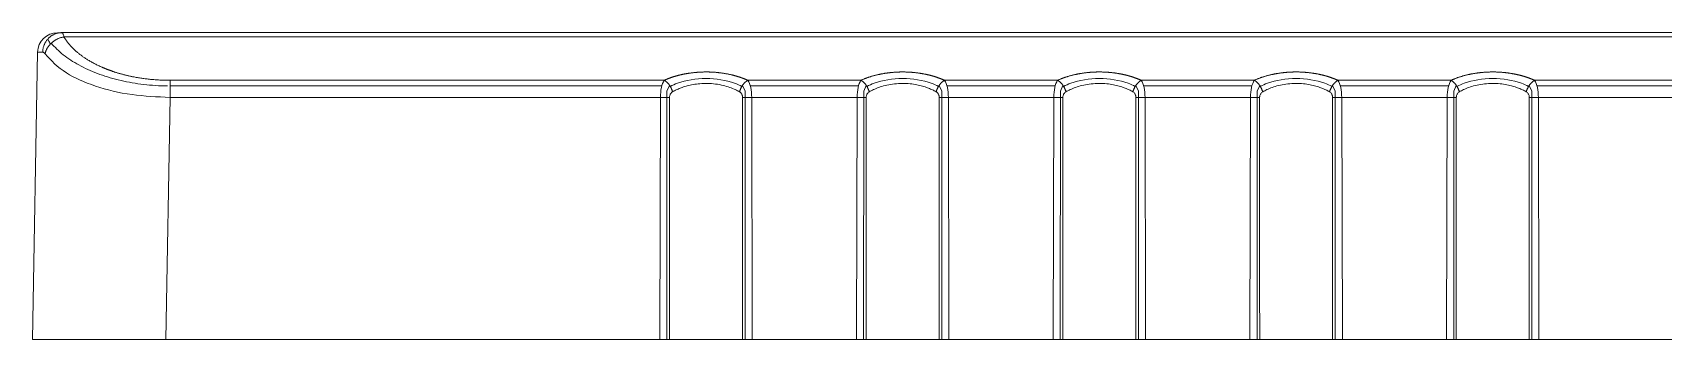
# Model space of a CAD drawing. Extents: x -778 to -614, y -2061 to -1833.
# Drawn here: x -700.36 to -675.78, y -1920.64 to -1916.02 of the extents above; entities that cross this region are included whole.
import ezdxf

# ---------------------------------------------------------------- set-up
doc = ezdxf.new("R2010")
doc.units = 0
doc.header["$MEASUREMENT"] = 0
doc.layers.add('3', color=7, linetype='Continuous')

msp = doc.modelspace()

# ---------------------------------------------------------------- linework, layer by layer
at = {"layer": '3', "color": 213, "linetype": 'Continuous', "lineweight": 0}
for p, q in [((-699.917, -1916.021), (-699.91, -1916.026)), ((-666.442, -1916.021), (-699.917, -1916.021)), ((-700.283, -1916.317), (-700.359, -1920.644)), ((-698.349, -1920.644), (-700.359, -1920.644)), ((-698.349, -1920.644), (-700.359, -1920.644)), ((-698.349, -1920.644), (-690.904, -1920.644)), ((-698.349, -1920.644), (-690.904, -1920.644)), ((-690.758, -1920.644), (-690.904, -1920.644)), ((-690.758, -1920.644), (-690.904, -1920.644)), ((-689.512, -1920.644), (-689.658, -1920.644)), ((-689.512, -1920.644), (-689.658, -1920.644)), ((-689.512, -1920.644), (-687.94, -1920.644)), ((-689.512, -1920.644), (-687.94, -1920.644)), ((-687.793, -1920.644), (-687.94, -1920.644)), ((-687.793, -1920.644), (-687.94, -1920.644)), ((-686.547, -1920.644), (-686.694, -1920.644)), ((-686.547, -1920.644), (-686.694, -1920.644)), ((-686.547, -1920.644), (-684.975, -1920.644)), ((-686.547, -1920.644), (-684.975, -1920.644)), ((-684.828, -1920.644), (-684.975, -1920.644)), ((-684.828, -1920.644), (-684.975, -1920.644)), ((-683.873, -1920.644), (-683.729, -1920.644)), ((-683.582, -1920.644), (-683.729, -1920.644)), ((-683.582, -1920.644), (-683.729, -1920.644)), ((-683.582, -1920.644), (-682.01, -1920.644)), ((-683.582, -1920.644), (-682.01, -1920.644)), ((-681.863, -1920.644), (-682.01, -1920.644)), ((-681.863, -1920.644), (-682.01, -1920.644)), ((-680.617, -1920.644), (-680.764, -1920.644)), ((-680.617, -1920.644), (-680.764, -1920.644)), ((-680.617, -1920.644), (-679.045, -1920.644)), ((-680.617, -1920.644), (-679.045, -1920.644)), ((-678.899, -1920.644), (-679.045, -1920.644)), ((-678.899, -1920.644), (-679.045, -1920.644)), ((-677.653, -1920.644), (-677.799, -1920.644)), ((-677.653, -1920.644), (-677.799, -1920.644)), ((-677.653, -1920.644), (-666.081, -1920.644)), ((-677.653, -1920.644), (-666.081, -1920.644))]:
    msp.add_line(p, q, dxfattribs=at)
at = {"layer": '3', "color": 18, "linetype": 'Continuous', "lineweight": 0}
for p, q in [((-666.442, -1916.086), (-699.886, -1916.086)), ((-698.285, -1916.74), (-690.838, -1916.74)), ((-689.578, -1916.74), (-687.874, -1916.74)), ((-686.613, -1916.74), (-684.909, -1916.74)), ((-683.648, -1916.74), (-681.944, -1916.74)), ((-680.683, -1916.74), (-678.979, -1916.74)), ((-677.719, -1916.74), (-666.215, -1916.74)), ((-698.285, -1916.997), (-698.349, -1920.644)), ((-698.285, -1916.997), (-690.896, -1916.997)), ((-698.282, -1916.825), (-690.875, -1916.825)), ((-690.904, -1920.644), (-690.896, -1916.997)), ((-690.798, -1920.644), (-690.797, -1916.902)), ((-690.797, -1916.902), (-690.758, -1916.817)), ((-689.659, -1916.817), (-689.619, -1916.902)), ((-689.619, -1916.902), (-689.618, -1920.644)), ((-689.541, -1916.825), (-687.911, -1916.825)), ((-689.52, -1916.997), (-687.931, -1916.997)), ((-689.52, -1916.997), (-689.512, -1920.644)), ((-687.94, -1920.644), (-687.931, -1916.997)), ((-687.832, -1916.902), (-687.833, -1920.644)), ((-687.793, -1916.817), (-687.832, -1916.902)), ((-686.655, -1916.902), (-686.694, -1916.817)), ((-686.654, -1920.644), (-686.655, -1916.902)), ((-686.576, -1916.825), (-684.946, -1916.825)), ((-686.556, -1916.997), (-684.966, -1916.997)), ((-686.556, -1916.997), (-686.547, -1920.644)), ((-684.975, -1920.644), (-684.966, -1916.997)), ((-684.867, -1916.902), (-684.868, -1920.644)), ((-684.828, -1916.817), (-684.867, -1916.902)), ((-683.69, -1916.902), (-683.729, -1916.817)), ((-683.689, -1920.644), (-683.69, -1916.902)), ((-683.611, -1916.825), (-681.981, -1916.825)), ((-683.591, -1916.997), (-682.001, -1916.997)), ((-683.591, -1916.997), (-683.582, -1920.644)), ((-682.01, -1920.644), (-682.001, -1916.997)), ((-681.863, -1916.817), (-681.903, -1916.902)), ((-681.903, -1916.902), (-681.903, -1920.644)), ((-680.725, -1916.902), (-680.764, -1916.817)), ((-680.724, -1920.644), (-680.725, -1916.902)), ((-680.646, -1916.825), (-679.016, -1916.825)), ((-680.626, -1916.997), (-679.037, -1916.997)), ((-680.626, -1916.997), (-680.617, -1920.644)), ((-679.045, -1920.644), (-679.037, -1916.997)), ((-678.938, -1916.902), (-678.939, -1920.644)), ((-678.899, -1916.817), (-678.938, -1916.902)), ((-677.76, -1916.902), (-677.8, -1916.817)), ((-677.759, -1920.644), (-677.76, -1916.902)), ((-666.215, -1916.825), (-677.682, -1916.825)), ((-677.661, -1916.997), (-666.215, -1916.997)), ((-677.661, -1916.997), (-677.653, -1920.644))]:
    msp.add_line(p, q, dxfattribs=at)
at = {"layer": '3', "color": 213, "linetype": 'Continuous', "lineweight": 0}
for points in [[(-699.917, -1916.021, 0), (-699.926, -1916.021, 0), (-699.935, -1916.022, 0), (-699.944, -1916.023, 0), (-699.953, -1916.024, 0), (-699.962, -1916.025, 0), (-699.971, -1916.026, 0), (-699.979, -1916.028, 0), (-699.988, -1916.03, 0), (-699.997, -1916.033, 0), (-700.005, -1916.036, 0), (-700.014, -1916.039, 0), (-700.022, -1916.042, 0), (-700.031, -1916.045, 0), (-700.039, -1916.049, 0), (-700.047, -1916.053, 0), (-700.055, -1916.058, 0), (-700.063, -1916.062, 0), (-700.071, -1916.067, 0), (-700.078, -1916.072, 0), (-700.085, -1916.077, 0), (-700.093, -1916.083, 0), (-700.1, -1916.089, 0), (-700.107, -1916.095, 0), (-700.113, -1916.101, 0), (-700.12, -1916.107, 0), (-700.126, -1916.114, 0), (-700.132, -1916.121, 0), (-700.138, -1916.128, 0), (-700.144, -1916.135, 0), (-700.149, -1916.142, 0), (-700.155, -1916.15, 0), (-700.16, -1916.158, 0), (-700.165, -1916.166, 0), (-700.169, -1916.174, 0), (-700.173, -1916.182, 0), (-700.178, -1916.19, 0), (-700.181, -1916.199, 0), (-700.185, -1916.207, 0), (-700.188, -1916.216, 0), (-700.191, -1916.225, 0), (-700.194, -1916.234, 0), (-700.197, -1916.243, 0), (-700.199, -1916.252, 0), (-700.201, -1916.261, 0), (-700.203, -1916.27, 0), (-700.204, -1916.279, 0), (-700.205, -1916.288, 0), (-700.206, -1916.298, 0), (-700.207, -1916.307, 0)], [(-699.886, -1916.086, 0), (-699.894, -1916.088, 0), (-699.902, -1916.089, 0), (-699.91, -1916.091, 0), (-699.918, -1916.093, 0), (-699.926, -1916.095, 0), (-699.934, -1916.097, 0), (-699.942, -1916.099, 0), (-699.95, -1916.102, 0), (-699.958, -1916.105, 0), (-699.966, -1916.108, 0), (-699.973, -1916.111, 0), (-699.981, -1916.114, 0), (-699.989, -1916.118, 0), (-699.996, -1916.122, 0), (-700.003, -1916.126, 0), (-700.011, -1916.13, 0), (-700.018, -1916.134, 0), (-700.025, -1916.138, 0), (-700.032, -1916.143, 0), (-700.039, -1916.148, 0), (-700.046, -1916.153, 0), (-700.052, -1916.158, 0), (-700.059, -1916.163, 0), (-700.065, -1916.168, 0), (-700.071, -1916.174, 0), (-700.078, -1916.179, 0), (-700.083, -1916.185, 0), (-700.089, -1916.191, 0), (-700.095, -1916.197, 0), (-700.1, -1916.203, 0), (-700.106, -1916.209, 0), (-700.111, -1916.216, 0), (-700.116, -1916.222, 0), (-700.121, -1916.229, 0), (-700.125, -1916.235, 0), (-700.13, -1916.242, 0), (-700.134, -1916.249, 0), (-700.138, -1916.256, 0), (-700.142, -1916.263, 0), (-700.146, -1916.27, 0), (-700.149, -1916.277, 0), (-700.152, -1916.284, 0), (-700.155, -1916.291, 0), (-700.158, -1916.298, 0), (-700.161, -1916.305, 0), (-700.163, -1916.313, 0), (-700.166, -1916.32, 0), (-700.168, -1916.327, 0), (-700.169, -1916.335, 0)], [(-690.713, -1916.913, 0), (-690.714, -1916.909, 0), (-690.715, -1916.904, 0), (-690.717, -1916.9, 0), (-690.718, -1916.895, 0), (-690.72, -1916.891, 0), (-690.721, -1916.887, 0), (-690.723, -1916.882, 0), (-690.725, -1916.878, 0), (-690.727, -1916.874, 0), (-690.728, -1916.869, 0), (-690.73, -1916.865, 0), (-690.732, -1916.861, 0), (-690.734, -1916.857, 0), (-690.736, -1916.852, 0), (-690.739, -1916.848, 0), (-690.741, -1916.844, 0), (-690.743, -1916.84, 0), (-690.745, -1916.836, 0), (-690.748, -1916.832, 0), (-690.75, -1916.828, 0), (-690.753, -1916.824, 0), (-690.755, -1916.82, 0), (-690.758, -1916.817, 0), (-690.76, -1916.813, 0), (-690.763, -1916.809, 0), (-690.766, -1916.805, 0), (-690.768, -1916.802, 0), (-690.771, -1916.798, 0), (-690.774, -1916.795, 0), (-690.777, -1916.792, 0), (-690.78, -1916.788, 0), (-690.783, -1916.785, 0), (-690.786, -1916.782, 0), (-690.788, -1916.779, 0), (-690.791, -1916.776, 0), (-690.794, -1916.773, 0), (-690.798, -1916.77, 0), (-690.801, -1916.767, 0), (-690.804, -1916.764, 0), (-690.807, -1916.762, 0), (-690.81, -1916.759, 0), (-690.813, -1916.757, 0), (-690.816, -1916.754, 0), (-690.819, -1916.752, 0), (-690.822, -1916.75, 0), (-690.826, -1916.748, 0), (-690.829, -1916.746, 0), (-690.832, -1916.744, 0), (-690.835, -1916.742, 0)], [(-689.578, -1916.74, 0), (-689.581, -1916.742, 0), (-689.584, -1916.744, 0), (-689.587, -1916.746, 0), (-689.59, -1916.748, 0), (-689.594, -1916.75, 0), (-689.597, -1916.752, 0), (-689.6, -1916.754, 0), (-689.603, -1916.757, 0), (-689.606, -1916.759, 0), (-689.609, -1916.762, 0), (-689.612, -1916.764, 0), (-689.615, -1916.767, 0), (-689.619, -1916.77, 0), (-689.622, -1916.773, 0), (-689.625, -1916.776, 0), (-689.628, -1916.779, 0), (-689.631, -1916.782, 0), (-689.633, -1916.785, 0), (-689.636, -1916.788, 0), (-689.639, -1916.792, 0), (-689.642, -1916.795, 0), (-689.645, -1916.798, 0), (-689.648, -1916.802, 0), (-689.65, -1916.805, 0), (-689.653, -1916.809, 0), (-689.656, -1916.813, 0), (-689.658, -1916.817, 0), (-689.661, -1916.82, 0), (-689.663, -1916.824, 0), (-689.666, -1916.828, 0), (-689.668, -1916.832, 0), (-689.671, -1916.836, 0), (-689.673, -1916.84, 0), (-689.675, -1916.844, 0), (-689.677, -1916.848, 0), (-689.68, -1916.852, 0), (-689.682, -1916.857, 0), (-689.684, -1916.861, 0), (-689.686, -1916.865, 0), (-689.688, -1916.869, 0), (-689.69, -1916.874, 0), (-689.691, -1916.878, 0), (-689.693, -1916.882, 0), (-689.695, -1916.887, 0), (-689.696, -1916.891, 0), (-689.698, -1916.895, 0), (-689.699, -1916.9, 0), (-689.701, -1916.904, 0), (-689.702, -1916.909, 0)], [(-687.748, -1916.913, 0), (-687.749, -1916.909, 0), (-687.75, -1916.904, 0), (-687.752, -1916.9, 0), (-687.753, -1916.895, 0), (-687.755, -1916.891, 0), (-687.757, -1916.887, 0), (-687.758, -1916.882, 0), (-687.76, -1916.878, 0), (-687.762, -1916.874, 0), (-687.764, -1916.869, 0), (-687.766, -1916.865, 0), (-687.768, -1916.861, 0), (-687.77, -1916.857, 0), (-687.772, -1916.852, 0), (-687.774, -1916.848, 0), (-687.776, -1916.844, 0), (-687.778, -1916.84, 0), (-687.781, -1916.836, 0), (-687.783, -1916.832, 0), (-687.785, -1916.828, 0), (-687.788, -1916.824, 0), (-687.79, -1916.82, 0), (-687.793, -1916.817, 0), (-687.796, -1916.813, 0), (-687.798, -1916.809, 0), (-687.801, -1916.805, 0), (-687.804, -1916.802, 0), (-687.806, -1916.798, 0), (-687.809, -1916.795, 0), (-687.812, -1916.792, 0), (-687.815, -1916.788, 0), (-687.818, -1916.785, 0), (-687.821, -1916.782, 0), (-687.824, -1916.779, 0), (-687.827, -1916.776, 0), (-687.83, -1916.773, 0), (-687.833, -1916.77, 0), (-687.836, -1916.767, 0), (-687.839, -1916.764, 0), (-687.842, -1916.762, 0), (-687.845, -1916.759, 0), (-687.848, -1916.757, 0), (-687.851, -1916.754, 0), (-687.855, -1916.752, 0), (-687.858, -1916.75, 0), (-687.861, -1916.748, 0), (-687.864, -1916.746, 0), (-687.867, -1916.744, 0), (-687.87, -1916.742, 0)], [(-686.613, -1916.74, 0), (-686.616, -1916.742, 0), (-686.619, -1916.744, 0), (-686.622, -1916.746, 0), (-686.626, -1916.748, 0), (-686.629, -1916.75, 0), (-686.632, -1916.752, 0), (-686.635, -1916.754, 0), (-686.638, -1916.757, 0), (-686.641, -1916.759, 0), (-686.645, -1916.762, 0), (-686.648, -1916.764, 0), (-686.651, -1916.767, 0), (-686.654, -1916.77, 0), (-686.657, -1916.773, 0), (-686.66, -1916.776, 0), (-686.663, -1916.779, 0), (-686.666, -1916.782, 0), (-686.669, -1916.785, 0), (-686.672, -1916.788, 0), (-686.674, -1916.792, 0), (-686.677, -1916.795, 0), (-686.68, -1916.798, 0), (-686.683, -1916.802, 0), (-686.686, -1916.805, 0), (-686.688, -1916.809, 0), (-686.691, -1916.813, 0), (-686.694, -1916.817, 0), (-686.696, -1916.82, 0), (-686.699, -1916.824, 0), (-686.701, -1916.828, 0), (-686.704, -1916.832, 0), (-686.706, -1916.836, 0), (-686.708, -1916.84, 0), (-686.71, -1916.844, 0), (-686.713, -1916.848, 0), (-686.715, -1916.852, 0), (-686.717, -1916.857, 0), (-686.719, -1916.861, 0), (-686.721, -1916.865, 0), (-686.723, -1916.869, 0), (-686.725, -1916.874, 0), (-686.727, -1916.878, 0), (-686.728, -1916.882, 0), (-686.73, -1916.887, 0), (-686.732, -1916.891, 0), (-686.733, -1916.895, 0), (-686.735, -1916.9, 0), (-686.736, -1916.904, 0), (-686.737, -1916.909, 0)], [(-684.783, -1916.913, 0), (-684.784, -1916.909, 0), (-684.786, -1916.904, 0), (-684.787, -1916.9, 0), (-684.789, -1916.895, 0), (-684.79, -1916.891, 0), (-684.792, -1916.887, 0), (-684.793, -1916.882, 0), (-684.795, -1916.878, 0), (-684.797, -1916.874, 0), (-684.799, -1916.869, 0), (-684.801, -1916.865, 0), (-684.803, -1916.861, 0), (-684.805, -1916.857, 0), (-684.807, -1916.852, 0), (-684.809, -1916.848, 0), (-684.811, -1916.844, 0), (-684.814, -1916.84, 0), (-684.816, -1916.836, 0), (-684.818, -1916.832, 0), (-684.821, -1916.828, 0), (-684.823, -1916.824, 0), (-684.826, -1916.82, 0), (-684.828, -1916.817, 0), (-684.831, -1916.813, 0), (-684.834, -1916.809, 0), (-684.836, -1916.805, 0), (-684.839, -1916.802, 0), (-684.842, -1916.798, 0), (-684.844, -1916.795, 0), (-684.847, -1916.792, 0), (-684.85, -1916.788, 0), (-684.853, -1916.785, 0), (-684.856, -1916.782, 0), (-684.859, -1916.779, 0), (-684.862, -1916.776, 0), (-684.865, -1916.773, 0), (-684.868, -1916.77, 0), (-684.871, -1916.767, 0), (-684.874, -1916.764, 0), (-684.877, -1916.762, 0), (-684.88, -1916.759, 0), (-684.884, -1916.757, 0), (-684.887, -1916.754, 0), (-684.89, -1916.752, 0), (-684.893, -1916.75, 0), (-684.896, -1916.748, 0), (-684.899, -1916.746, 0), (-684.903, -1916.744, 0), (-684.906, -1916.742, 0)], [(-683.648, -1916.74, 0), (-683.651, -1916.742, 0), (-683.655, -1916.744, 0), (-683.658, -1916.746, 0), (-683.661, -1916.748, 0), (-683.664, -1916.75, 0), (-683.667, -1916.752, 0), (-683.67, -1916.754, 0), (-683.674, -1916.757, 0), (-683.677, -1916.759, 0), (-683.68, -1916.762, 0), (-683.683, -1916.764, 0), (-683.686, -1916.767, 0), (-683.689, -1916.77, 0), (-683.692, -1916.773, 0), (-683.695, -1916.776, 0), (-683.698, -1916.779, 0), (-683.701, -1916.782, 0), (-683.704, -1916.785, 0), (-683.707, -1916.788, 0), (-683.71, -1916.792, 0), (-683.713, -1916.795, 0), (-683.715, -1916.798, 0), (-683.718, -1916.802, 0), (-683.721, -1916.805, 0), (-683.724, -1916.809, 0), (-683.726, -1916.813, 0), (-683.729, -1916.817, 0), (-683.731, -1916.82, 0), (-683.734, -1916.824, 0), (-683.736, -1916.828, 0), (-683.739, -1916.832, 0), (-683.741, -1916.836, 0), (-683.743, -1916.84, 0), (-683.746, -1916.844, 0), (-683.748, -1916.848, 0), (-683.75, -1916.852, 0), (-683.752, -1916.857, 0), (-683.754, -1916.861, 0), (-683.756, -1916.865, 0), (-683.758, -1916.869, 0), (-683.76, -1916.874, 0), (-683.762, -1916.878, 0), (-683.764, -1916.882, 0), (-683.765, -1916.887, 0), (-683.767, -1916.891, 0), (-683.768, -1916.895, 0), (-683.77, -1916.9, 0), (-683.771, -1916.904, 0), (-683.773, -1916.909, 0)], [(-681.818, -1916.913, 0), (-681.82, -1916.909, 0), (-681.821, -1916.904, 0), (-681.822, -1916.9, 0), (-681.824, -1916.895, 0), (-681.825, -1916.891, 0), (-681.827, -1916.887, 0), (-681.829, -1916.882, 0), (-681.83, -1916.878, 0), (-681.832, -1916.874, 0), (-681.834, -1916.869, 0), (-681.836, -1916.865, 0), (-681.838, -1916.861, 0), (-681.84, -1916.857, 0), (-681.842, -1916.852, 0), (-681.844, -1916.848, 0), (-681.847, -1916.844, 0), (-681.849, -1916.84, 0), (-681.851, -1916.836, 0), (-681.854, -1916.832, 0), (-681.856, -1916.828, 0), (-681.858, -1916.824, 0), (-681.861, -1916.82, 0), (-681.864, -1916.817, 0), (-681.866, -1916.813, 0), (-681.869, -1916.809, 0), (-681.871, -1916.805, 0), (-681.874, -1916.802, 0), (-681.877, -1916.798, 0), (-681.88, -1916.795, 0), (-681.883, -1916.792, 0), (-681.885, -1916.788, 0), (-681.888, -1916.785, 0), (-681.891, -1916.782, 0), (-681.894, -1916.779, 0), (-681.897, -1916.776, 0), (-681.9, -1916.773, 0), (-681.903, -1916.77, 0), (-681.906, -1916.767, 0), (-681.909, -1916.764, 0), (-681.913, -1916.762, 0), (-681.916, -1916.759, 0), (-681.919, -1916.757, 0), (-681.922, -1916.754, 0), (-681.925, -1916.752, 0), (-681.928, -1916.75, 0), (-681.931, -1916.748, 0), (-681.935, -1916.746, 0), (-681.938, -1916.744, 0), (-681.941, -1916.742, 0)], [(-680.683, -1916.74, 0), (-680.687, -1916.742, 0), (-680.69, -1916.744, 0), (-680.693, -1916.746, 0), (-680.696, -1916.748, 0), (-680.699, -1916.75, 0), (-680.703, -1916.752, 0), (-680.706, -1916.754, 0), (-680.709, -1916.757, 0), (-680.712, -1916.759, 0), (-680.715, -1916.762, 0), (-680.718, -1916.764, 0), (-680.721, -1916.767, 0), (-680.724, -1916.77, 0), (-680.727, -1916.773, 0), (-680.73, -1916.776, 0), (-680.733, -1916.779, 0), (-680.736, -1916.782, 0), (-680.739, -1916.785, 0), (-680.742, -1916.788, 0), (-680.745, -1916.792, 0), (-680.748, -1916.795, 0), (-680.751, -1916.798, 0), (-680.753, -1916.802, 0), (-680.756, -1916.805, 0), (-680.759, -1916.809, 0), (-680.761, -1916.813, 0), (-680.764, -1916.817, 0), (-680.767, -1916.82, 0), (-680.769, -1916.824, 0), (-680.772, -1916.828, 0), (-680.774, -1916.832, 0), (-680.776, -1916.836, 0), (-680.779, -1916.84, 0), (-680.781, -1916.844, 0), (-680.783, -1916.848, 0), (-680.785, -1916.852, 0), (-680.787, -1916.857, 0), (-680.79, -1916.861, 0), (-680.791, -1916.865, 0), (-680.793, -1916.869, 0), (-680.795, -1916.874, 0), (-680.797, -1916.878, 0), (-680.799, -1916.882, 0), (-680.801, -1916.887, 0), (-680.802, -1916.891, 0), (-680.804, -1916.895, 0), (-680.805, -1916.9, 0), (-680.807, -1916.904, 0), (-680.808, -1916.909, 0)], [(-678.854, -1916.913, 0), (-678.855, -1916.909, 0), (-678.856, -1916.904, 0), (-678.858, -1916.9, 0), (-678.859, -1916.895, 0), (-678.861, -1916.891, 0), (-678.862, -1916.887, 0), (-678.864, -1916.882, 0), (-678.866, -1916.878, 0), (-678.868, -1916.874, 0), (-678.869, -1916.869, 0), (-678.871, -1916.865, 0), (-678.873, -1916.861, 0), (-678.875, -1916.857, 0), (-678.877, -1916.852, 0), (-678.88, -1916.848, 0), (-678.882, -1916.844, 0), (-678.884, -1916.84, 0), (-678.886, -1916.836, 0), (-678.889, -1916.832, 0), (-678.891, -1916.828, 0), (-678.894, -1916.824, 0), (-678.896, -1916.82, 0), (-678.899, -1916.817, 0), (-678.901, -1916.813, 0), (-678.904, -1916.809, 0), (-678.907, -1916.805, 0), (-678.909, -1916.802, 0), (-678.912, -1916.798, 0), (-678.915, -1916.795, 0), (-678.918, -1916.792, 0), (-678.921, -1916.788, 0), (-678.924, -1916.785, 0), (-678.927, -1916.782, 0), (-678.929, -1916.779, 0), (-678.932, -1916.776, 0), (-678.935, -1916.773, 0), (-678.939, -1916.77, 0), (-678.942, -1916.767, 0), (-678.945, -1916.764, 0), (-678.948, -1916.762, 0), (-678.951, -1916.759, 0), (-678.954, -1916.757, 0), (-678.957, -1916.754, 0), (-678.96, -1916.752, 0), (-678.963, -1916.75, 0), (-678.967, -1916.748, 0), (-678.97, -1916.746, 0), (-678.973, -1916.744, 0), (-678.976, -1916.742, 0)], [(-677.719, -1916.74, 0), (-677.722, -1916.742, 0), (-677.725, -1916.744, 0), (-677.728, -1916.746, 0), (-677.731, -1916.748, 0), (-677.735, -1916.75, 0), (-677.738, -1916.752, 0), (-677.741, -1916.754, 0), (-677.744, -1916.757, 0), (-677.747, -1916.759, 0), (-677.75, -1916.762, 0), (-677.753, -1916.764, 0), (-677.756, -1916.767, 0), (-677.76, -1916.77, 0), (-677.763, -1916.773, 0), (-677.766, -1916.776, 0), (-677.769, -1916.779, 0), (-677.772, -1916.782, 0), (-677.774, -1916.785, 0), (-677.777, -1916.788, 0), (-677.78, -1916.792, 0), (-677.783, -1916.795, 0), (-677.786, -1916.798, 0), (-677.789, -1916.802, 0), (-677.791, -1916.805, 0), (-677.794, -1916.809, 0), (-677.797, -1916.813, 0), (-677.799, -1916.817, 0), (-677.802, -1916.82, 0), (-677.804, -1916.824, 0), (-677.807, -1916.828, 0), (-677.809, -1916.832, 0), (-677.812, -1916.836, 0), (-677.814, -1916.84, 0), (-677.816, -1916.844, 0), (-677.818, -1916.848, 0), (-677.821, -1916.852, 0), (-677.823, -1916.857, 0), (-677.825, -1916.861, 0), (-677.827, -1916.865, 0), (-677.829, -1916.869, 0), (-677.831, -1916.874, 0), (-677.832, -1916.878, 0), (-677.834, -1916.882, 0), (-677.836, -1916.887, 0), (-677.837, -1916.891, 0), (-677.839, -1916.895, 0), (-677.84, -1916.9, 0), (-677.842, -1916.904, 0), (-677.843, -1916.909, 0)]]:
    msp.add_polyline3d(points, dxfattribs=at)
at = {"layer": '3', "color": 18, "linetype": 'Continuous', "lineweight": 0}
msp.add_polyline3d([(-700.078, -1916.18, 0), (-700.058, -1916.203, 0), (-700.037, -1916.225, 0), (-700.016, -1916.248, 0), (-699.994, -1916.27, 0), (-699.97, -1916.292, 0), (-699.946, -1916.313, 0), (-699.921, -1916.334, 0), (-699.896, -1916.355, 0), (-699.869, -1916.376, 0), (-699.842, -1916.396, 0), (-699.813, -1916.416, 0), (-699.784, -1916.435, 0), (-699.755, -1916.454, 0), (-699.724, -1916.473, 0), (-699.693, -1916.491, 0), (-699.661, -1916.509, 0), (-699.629, -1916.527, 0), (-699.595, -1916.544, 0), (-699.561, -1916.56, 0), (-699.527, -1916.577, 0), (-699.492, -1916.592, 0), (-699.456, -1916.608, 0), (-699.419, -1916.622, 0), (-699.382, -1916.637, 0), (-699.345, -1916.65, 0), (-699.307, -1916.664, 0), (-699.268, -1916.677, 0), (-699.229, -1916.689, 0), (-699.189, -1916.701, 0), (-699.149, -1916.712, 0), (-699.109, -1916.723, 0), (-699.068, -1916.733, 0), (-699.026, -1916.743, 0), (-698.984, -1916.752, 0), (-698.942, -1916.761, 0), (-698.9, -1916.769, 0), (-698.857, -1916.777, 0), (-698.814, -1916.784, 0), (-698.771, -1916.791, 0), (-698.727, -1916.797, 0), (-698.683, -1916.802, 0), (-698.639, -1916.807, 0), (-698.595, -1916.811, 0), (-698.551, -1916.815, 0), (-698.506, -1916.818, 0), (-698.462, -1916.821, 0), (-698.417, -1916.823, 0), (-698.372, -1916.824, 0), (-698.327, -1916.825, 0)], dxfattribs=at)
at = {"layer": '3', "color": 213, "linetype": 'Continuous', "lineweight": 0}
msp.add_arc((-699.982, -1916.323, 0), 0.301, 90, 178.9996, dxfattribs=at)
msp.add_open_spline([(-699.896, -1916.025), (-699.97, -1916.026)], degree=1, dxfattribs=at)
at = {"layer": '3', "color": 18, "linetype": 'Continuous', "lineweight": 0}
for points, degree, knots in [([(-699.91, -1916.026), (-699.907, -1916.029), (-699.9, -1916.038), (-699.892, -1916.067), (-699.886, -1916.086)], 3, [0, 0, 0, 0, 0.345146, 1, 1, 1, 1]), ([(-700.129, -1916.117), (-700.125, -1916.123), (-700.122, -1916.13), (-700.119, -1916.137), (-700.11, -1916.154), (-700.101, -1916.174), (-700.093, -1916.195)], 3, [0, 0, 0, 0, 0.279085, 0.279085, 0.279085, 1, 1, 1, 1]), ([(-699.886, -1916.086), (-699.797, -1916.237), (-699.627, -1916.364), (-699.463, -1916.485), (-699.241, -1916.572), (-699.17, -1916.6), (-699.093, -1916.624), (-698.943, -1916.67), (-698.779, -1916.699), (-698.538, -1916.74), (-698.285, -1916.74)], 2, [0, 0, 0, 0.25, 0.25, 0.5, 0.5, 0.583333, 0.583333, 0.75, 0.75, 1, 1, 1]), ([(-700.207, -1916.316), (-700.202, -1916.317), (-700.198, -1916.318), (-700.194, -1916.32), (-700.19, -1916.322), (-700.186, -1916.325), (-700.179, -1916.331), (-700.176, -1916.335), (-700.174, -1916.338), (-700.171, -1916.342)], 3, [0, 0, 0, 0, 0.076069, 0.247643, 0.418779, 0.590863, 0.763745, 0.937752, 1, 1, 1, 1]), ([(-700.171, -1916.342), (-700.079, -1916.441), (-699.906, -1916.626), (-699.432, -1916.836), (-698.885, -1916.971), (-698.48, -1916.989), (-698.285, -1916.997)], 3, [0, 0, 0, 0, 0.28494, 0.53161, 0.773703, 1, 1, 1, 1]), ([(-690.896, -1916.997), (-690.893, -1916.945), (-690.888, -1916.836), (-690.855, -1916.773), (-690.838, -1916.74)], 3, [0, 0, 0, 0, 0.488911, 1, 1, 1, 1]), ([(-690.838, -1916.74), (-690.742, -1916.696), (-690.63, -1916.667), (-690.559, -1916.648), (-690.483, -1916.636), (-690.395, -1916.622), (-690.302, -1916.617), (-690.196, -1916.611), (-690.089, -1916.618), (-689.982, -1916.625), (-689.878, -1916.646), (-689.789, -1916.663), (-689.707, -1916.69), (-689.639, -1916.712), (-689.578, -1916.74)], 2, [0, 0, 0, 0.25, 0.25, 0.375, 0.375, 0.5, 0.5, 0.625, 0.625, 0.75, 0.75, 0.875, 0.875, 1, 1, 1]), ([(-690.749, -1916.831), (-690.714, -1916.813), (-690.557, -1916.746), (-690.208, -1916.689), (-689.859, -1916.746), (-689.702, -1916.813), (-689.668, -1916.831)], 3, [0, 0, 0, 0, 0.116553, 0.5, 0.883446, 1, 1, 1, 1]), ([(-689.578, -1916.74), (-689.561, -1916.773), (-689.528, -1916.836), (-689.523, -1916.945), (-689.52, -1916.997)], 3, [0, 0, 0, 0, 0.511088, 1, 1, 1, 1]), ([(-687.931, -1916.997), (-687.928, -1916.945), (-687.923, -1916.836), (-687.89, -1916.773), (-687.874, -1916.74)], 3, [0, 0, 0, 0, 0.488911, 1, 1, 1, 1]), ([(-687.874, -1916.74), (-687.742, -1916.68), (-687.58, -1916.647), (-687.481, -1916.627), (-687.376, -1916.619), (-687.27, -1916.611), (-687.163, -1916.616), (-687.068, -1916.62), (-686.975, -1916.635), (-686.898, -1916.647), (-686.824, -1916.666), (-686.711, -1916.696), (-686.613, -1916.74)], 2, [0, 0, 0, 0.25, 0.25, 0.375, 0.375, 0.5, 0.5, 0.625, 0.625, 0.75, 0.75, 1, 1, 1]), ([(-686.703, -1916.831), (-686.737, -1916.813), (-686.894, -1916.746), (-687.243, -1916.689), (-687.592, -1916.746), (-687.75, -1916.813), (-687.784, -1916.831)], 3, [0, 0, 0, 0, 0.11656, 0.5, 0.88344, 1, 1, 1, 1]), ([(-686.613, -1916.74), (-686.596, -1916.773), (-686.564, -1916.836), (-686.558, -1916.945), (-686.556, -1916.997)], 3, [0, 0, 0, 0, 0.511087, 1, 1, 1, 1]), ([(-684.966, -1916.997), (-684.964, -1916.945), (-684.958, -1916.836), (-684.926, -1916.773), (-684.909, -1916.74)], 3, [0, 0, 0, 0, 0.488911, 1, 1, 1, 1]), ([(-684.909, -1916.74), (-684.777, -1916.68), (-684.616, -1916.647), (-684.517, -1916.627), (-684.412, -1916.619), (-684.305, -1916.611), (-684.198, -1916.616), (-684.103, -1916.62), (-684.01, -1916.635), (-683.933, -1916.647), (-683.86, -1916.666), (-683.746, -1916.696), (-683.648, -1916.74)], 2, [0, 0, 0, 0.25, 0.25, 0.375, 0.375, 0.5, 0.5, 0.625, 0.625, 0.75, 0.75, 1, 1, 1]), ([(-683.738, -1916.831), (-683.772, -1916.813), (-683.93, -1916.746), (-684.279, -1916.689), (-684.627, -1916.746), (-684.785, -1916.813), (-684.819, -1916.831)], 3, [0, 0, 0, 0, 0.11656, 0.5, 0.88344, 1, 1, 1, 1]), ([(-683.648, -1916.74), (-683.631, -1916.773), (-683.599, -1916.836), (-683.593, -1916.945), (-683.591, -1916.997)], 3, [0, 0, 0, 0, 0.511087, 1, 1, 1, 1]), ([(-682.001, -1916.997), (-681.999, -1916.945), (-681.994, -1916.836), (-681.961, -1916.773), (-681.944, -1916.74)], 3, [0, 0, 0, 0, 0.488911, 1, 1, 1, 1]), ([(-681.944, -1916.74), (-681.812, -1916.68), (-681.651, -1916.647), (-681.552, -1916.627), (-681.447, -1916.619), (-681.341, -1916.611), (-681.233, -1916.616), (-681.139, -1916.62), (-681.046, -1916.635), (-680.969, -1916.647), (-680.895, -1916.666), (-680.781, -1916.696), (-680.683, -1916.74)], 2, [0, 0, 0, 0.25, 0.25, 0.375, 0.375, 0.5, 0.5, 0.625, 0.625, 0.75, 0.75, 1, 1, 1]), ([(-680.773, -1916.831), (-680.807, -1916.813), (-680.965, -1916.746), (-681.314, -1916.689), (-681.663, -1916.746), (-681.82, -1916.813), (-681.854, -1916.831)], 3, [0, 0, 0, 0, 0.11656, 0.5, 0.88344, 1, 1, 1, 1]), ([(-680.683, -1916.74), (-680.667, -1916.773), (-680.634, -1916.836), (-680.629, -1916.945), (-680.626, -1916.997)], 3, [0, 0, 0, 0, 0.511087, 1, 1, 1, 1]), ([(-679.037, -1916.997), (-679.034, -1916.945), (-679.029, -1916.836), (-678.996, -1916.773), (-678.979, -1916.74)], 3, [0, 0, 0, 0, 0.488911, 1, 1, 1, 1]), ([(-678.979, -1916.74), (-678.847, -1916.68), (-678.686, -1916.647), (-678.587, -1916.627), (-678.482, -1916.619), (-678.376, -1916.611), (-678.268, -1916.616), (-678.174, -1916.62), (-678.081, -1916.635), (-678.004, -1916.647), (-677.93, -1916.666), (-677.816, -1916.696), (-677.719, -1916.74)], 2, [0, 0, 0, 0.25, 0.25, 0.375, 0.375, 0.5, 0.5, 0.625, 0.625, 0.75, 0.75, 1, 1, 1]), ([(-677.809, -1916.831), (-677.843, -1916.813), (-678, -1916.746), (-678.349, -1916.689), (-678.698, -1916.746), (-678.855, -1916.813), (-678.89, -1916.831)], 3, [0, 0, 0, 0, 0.11656, 0.5, 0.88344, 1, 1, 1, 1]), ([(-677.719, -1916.74), (-677.702, -1916.773), (-677.669, -1916.836), (-677.664, -1916.945), (-677.661, -1916.997)], 3, [0, 0, 0, 0, 0.511087, 1, 1, 1, 1]), ([(-690.758, -1916.998), (-690.758, -1916.994), (-690.758, -1916.989), (-690.756, -1916.975), (-690.751, -1916.958), (-690.742, -1916.94), (-690.73, -1916.925), (-690.719, -1916.917), (-690.713, -1916.913)], 3, [0, 0, 0, 0, 0.059617, 0.213506, 0.384041, 0.573796, 0.783898, 1, 1, 1, 1]), ([(-690.713, -1916.913), (-690.703, -1916.908), (-690.676, -1916.893), (-690.628, -1916.87), (-690.564, -1916.845), (-690.488, -1916.822), (-690.4, -1916.802), (-690.297, -1916.789), (-690.184, -1916.785), (-690.065, -1916.794), (-689.951, -1916.815), (-689.851, -1916.844), (-689.77, -1916.878), (-689.724, -1916.902), (-689.704, -1916.913)], 3, [0, 0, 0, 0, 0.034938, 0.096869, 0.165044, 0.240421, 0.324011, 0.416873, 0.51942, 0.629533, 0.737255, 0.836207, 0.925706, 1, 1, 1, 1]), ([(-689.704, -1916.913), (-689.698, -1916.917), (-689.687, -1916.925), (-689.674, -1916.94), (-689.665, -1916.958), (-689.66, -1916.975), (-689.658, -1916.989), (-689.658, -1916.994), (-689.658, -1916.998)], 3, [0, 0, 0, 0, 0.216102, 0.426204, 0.615959, 0.786494, 0.940383, 1, 1, 1, 1]), ([(-687.793, -1916.998), (-687.793, -1916.994), (-687.793, -1916.989), (-687.792, -1916.975), (-687.786, -1916.958), (-687.778, -1916.94), (-687.765, -1916.925), (-687.754, -1916.917), (-687.748, -1916.913)], 3, [0, 0, 0, 0, 0.059617, 0.213506, 0.384041, 0.573796, 0.783898, 1, 1, 1, 1]), ([(-687.748, -1916.913), (-687.728, -1916.902), (-687.682, -1916.878), (-687.603, -1916.845), (-687.506, -1916.817), (-687.396, -1916.796), (-687.278, -1916.786), (-687.163, -1916.788), (-687.058, -1916.801), (-686.967, -1916.821), (-686.889, -1916.844), (-686.824, -1916.87), (-686.775, -1916.893), (-686.748, -1916.908), (-686.739, -1916.913)], 3, [0, 0, 0, 0, 0.073745, 0.161193, 0.257299, 0.361784, 0.470254, 0.574424, 0.670316, 0.756398, 0.833517, 0.902785, 0.965256, 1, 1, 1, 1]), ([(-686.739, -1916.913), (-686.733, -1916.917), (-686.722, -1916.925), (-686.709, -1916.94), (-686.7, -1916.958), (-686.695, -1916.975), (-686.693, -1916.989), (-686.693, -1916.994), (-686.693, -1916.998)], 3, [0, 0, 0, 0, 0.216102, 0.426204, 0.615959, 0.786494, 0.940383, 1, 1, 1, 1]), ([(-684.829, -1916.998), (-684.829, -1916.994), (-684.829, -1916.989), (-684.827, -1916.975), (-684.822, -1916.958), (-684.813, -1916.94), (-684.8, -1916.925), (-684.789, -1916.917), (-684.783, -1916.913)], 3, [0, 0, 0, 0, 0.059617, 0.213506, 0.384041, 0.573796, 0.783898, 1, 1, 1, 1]), ([(-684.783, -1916.913), (-684.763, -1916.902), (-684.718, -1916.878), (-684.638, -1916.845), (-684.541, -1916.817), (-684.431, -1916.796), (-684.313, -1916.786), (-684.198, -1916.788), (-684.093, -1916.801), (-684.002, -1916.821), (-683.924, -1916.844), (-683.859, -1916.87), (-683.81, -1916.893), (-683.783, -1916.908), (-683.774, -1916.913)], 3, [0, 0, 0, 0, 0.073745, 0.161193, 0.257299, 0.361784, 0.470254, 0.574424, 0.670316, 0.756398, 0.833517, 0.902785, 0.965256, 1, 1, 1, 1]), ([(-683.774, -1916.913), (-683.768, -1916.917), (-683.757, -1916.925), (-683.744, -1916.94), (-683.735, -1916.958), (-683.73, -1916.975), (-683.729, -1916.989), (-683.728, -1916.994), (-683.728, -1916.998)], 3, [0, 0, 0, 0, 0.216102, 0.426204, 0.615959, 0.786494, 0.940383, 1, 1, 1, 1]), ([(-681.864, -1916.998), (-681.864, -1916.994), (-681.864, -1916.989), (-681.862, -1916.975), (-681.857, -1916.958), (-681.848, -1916.94), (-681.835, -1916.925), (-681.824, -1916.917), (-681.818, -1916.913)], 3, [0, 0, 0, 0, 0.059617, 0.213506, 0.384041, 0.573796, 0.783898, 1, 1, 1, 1]), ([(-681.818, -1916.913), (-681.798, -1916.902), (-681.753, -1916.878), (-681.673, -1916.845), (-681.577, -1916.817), (-681.466, -1916.796), (-681.349, -1916.786), (-681.234, -1916.788), (-681.129, -1916.801), (-681.037, -1916.821), (-680.96, -1916.844), (-680.894, -1916.87), (-680.846, -1916.893), (-680.819, -1916.908), (-680.809, -1916.913)], 3, [0, 0, 0, 0, 0.073745, 0.161193, 0.257299, 0.361784, 0.470254, 0.574424, 0.670316, 0.756398, 0.833517, 0.902785, 0.965256, 1, 1, 1, 1]), ([(-680.809, -1916.913), (-680.803, -1916.917), (-680.792, -1916.925), (-680.779, -1916.94), (-680.771, -1916.958), (-680.766, -1916.975), (-680.764, -1916.989), (-680.764, -1916.994), (-680.764, -1916.998)], 3, [0, 0, 0, 0, 0.216102, 0.426204, 0.615959, 0.786494, 0.940383, 1, 1, 1, 1]), ([(-678.899, -1916.998), (-678.899, -1916.994), (-678.899, -1916.989), (-678.897, -1916.975), (-678.892, -1916.958), (-678.883, -1916.94), (-678.871, -1916.925), (-678.86, -1916.917), (-678.854, -1916.913)], 3, [0, 0, 0, 0, 0.059617, 0.213506, 0.384041, 0.573796, 0.783898, 1, 1, 1, 1]), ([(-678.854, -1916.913), (-678.834, -1916.902), (-678.788, -1916.878), (-678.709, -1916.845), (-678.612, -1916.817), (-678.501, -1916.796), (-678.384, -1916.786), (-678.269, -1916.788), (-678.164, -1916.801), (-678.072, -1916.821), (-677.995, -1916.844), (-677.929, -1916.87), (-677.881, -1916.893), (-677.854, -1916.908), (-677.845, -1916.913)], 3, [0, 0, 0, 0, 0.073745, 0.161193, 0.257299, 0.361784, 0.470254, 0.574424, 0.670316, 0.756398, 0.833517, 0.902785, 0.965256, 1, 1, 1, 1]), ([(-677.845, -1916.913), (-677.839, -1916.917), (-677.828, -1916.925), (-677.815, -1916.94), (-677.806, -1916.958), (-677.801, -1916.975), (-677.799, -1916.989), (-677.799, -1916.994), (-677.799, -1916.998)], 3, [0, 0, 0, 0, 0.216102, 0.426204, 0.615959, 0.786494, 0.940383, 1, 1, 1, 1])]:
    msp.add_open_spline(points, degree=degree, knots=knots, dxfattribs=at)
for points in [[(-700.283, -1916.32), (-700.285, -1916.314), (-700.257, -1916.317), (-700.207, -1916.316)], [(-698.285, -1916.74), (-698.285, -1916.792), (-698.285, -1916.893), (-698.285, -1916.997)], [(-690.758, -1920.644), (-690.758, -1919.429), (-690.758, -1918.214), (-690.758, -1916.999)], [(-689.52, -1916.997), (-689.571, -1916.998), (-689.621, -1916.998), (-689.658, -1916.999)], [(-689.658, -1916.999), (-689.658, -1918.214), (-689.658, -1919.429), (-689.658, -1920.644)], [(-687.793, -1920.644), (-687.793, -1919.429), (-687.793, -1918.214), (-687.794, -1916.999)], [(-686.693, -1916.999), (-686.693, -1918.214), (-686.694, -1919.429), (-686.694, -1920.644)], [(-686.556, -1916.997), (-686.606, -1916.998), (-686.656, -1916.998), (-686.693, -1916.999)], [(-684.828, -1920.644), (-684.828, -1919.429), (-684.828, -1918.214), (-684.829, -1916.999)], [(-683.728, -1916.999), (-683.729, -1918.214), (-683.729, -1919.429), (-683.729, -1920.644)], [(-683.591, -1916.997), (-683.641, -1916.998), (-683.692, -1916.998), (-683.728, -1916.999)], [(-681.863, -1920.644), (-681.864, -1919.429), (-681.864, -1918.214), (-681.864, -1916.999)], [(-680.626, -1916.997), (-680.677, -1916.998), (-680.727, -1916.998), (-680.764, -1916.999)], [(-680.764, -1916.999), (-680.764, -1918.214), (-680.764, -1919.429), (-680.764, -1920.644)], [(-678.899, -1920.644), (-678.899, -1919.429), (-678.899, -1918.214), (-678.899, -1916.999)], [(-677.661, -1916.997), (-677.712, -1916.998), (-677.762, -1916.998), (-677.799, -1916.999)], [(-677.799, -1916.999), (-677.799, -1918.214), (-677.799, -1919.429), (-677.799, -1920.644)]]:
    msp.add_open_spline(points, degree=3, dxfattribs=at)
for points, weights in [([(-690.896, -1916.997), (-690.843, -1916.998), (-690.795, -1916.998), (-690.758, -1916.999)], [1.00725542063, 0.985369187945, 1.01299840092, 1.09014305956]), ([(-687.931, -1916.997), (-687.879, -1916.998), (-687.831, -1916.998), (-687.793, -1916.999)], [1.0072554206, 0.985369187956, 1.01299840097, 1.09014305965]), ([(-684.966, -1916.997), (-684.914, -1916.998), (-684.866, -1916.998), (-684.829, -1916.999)], [1.0072554206, 0.985369187956, 1.01299840097, 1.09014305965]), ([(-682.001, -1916.997), (-681.949, -1916.998), (-681.901, -1916.998), (-681.864, -1916.999)], [1.0072554206, 0.985369187956, 1.01299840097, 1.09014305965]), ([(-679.037, -1916.997), (-678.984, -1916.998), (-678.936, -1916.998), (-678.899, -1916.999)], [1.0072554206, 0.985369187956, 1.01299840097, 1.09014305965])]:
    msp.add_rational_spline(points, weights, degree=3, dxfattribs=at)
at = {"layer": '3', "color": 213, "linetype": 'Continuous', "lineweight": 0}
for points, degree, knots in [([(-689.658, -1920.644), (-689.765, -1920.644), (-689.909, -1920.644), (-689.979, -1920.644), (-690.055, -1920.644), (-690.131, -1920.644), (-690.208, -1920.644), (-690.284, -1920.644), (-690.361, -1920.644), (-690.436, -1920.644), (-690.507, -1920.644), (-690.651, -1920.644), (-690.758, -1920.644)], 2, [0, 0, 0, 0.25, 0.25, 0.375, 0.375, 0.5, 0.5, 0.625, 0.625, 0.75, 0.75, 1, 1, 1]), ([(-689.658, -1920.644), (-689.693, -1920.644), (-689.848, -1920.644), (-690.208, -1920.644), (-690.568, -1920.644), (-690.724, -1920.644), (-690.758, -1920.644)], 3, [0, 0, 0, 0, 0.121771, 0.5, 0.878229, 1, 1, 1, 1]), ([(-686.694, -1920.644), (-686.8, -1920.644), (-686.944, -1920.644), (-687.014, -1920.644), (-687.091, -1920.644), (-687.166, -1920.644), (-687.243, -1920.644), (-687.319, -1920.644), (-687.396, -1920.644), (-687.471, -1920.644), (-687.543, -1920.644), (-687.686, -1920.644), (-687.793, -1920.644)], 2, [0, 0, 0, 0.25, 0.25, 0.375, 0.375, 0.5, 0.5, 0.625, 0.625, 0.75, 0.75, 1, 1, 1]), ([(-686.694, -1920.644), (-686.728, -1920.644), (-686.883, -1920.644), (-687.243, -1920.644), (-687.603, -1920.644), (-687.759, -1920.644), (-687.793, -1920.644)], 3, [0, 0, 0, 0, 0.121771, 0.5, 0.878229, 1, 1, 1, 1]), ([(-683.729, -1920.644), (-683.835, -1920.644), (-683.979, -1920.644), (-684.05, -1920.644), (-684.126, -1920.644), (-684.201, -1920.644), (-684.279, -1920.644), (-684.355, -1920.644), (-684.431, -1920.644), (-684.506, -1920.644), (-684.578, -1920.644), (-684.721, -1920.644), (-684.828, -1920.644)], 2, [0, 0, 0, 0.25, 0.25, 0.375, 0.375, 0.5, 0.5, 0.625, 0.625, 0.75, 0.75, 1, 1, 1]), ([(-683.729, -1920.644), (-683.763, -1920.644), (-683.918, -1920.644), (-684.279, -1920.644), (-684.639, -1920.644), (-684.794, -1920.644), (-684.828, -1920.644)], 3, [0, 0, 0, 0, 0.121771, 0.5, 0.878229, 1, 1, 1, 1]), ([(-680.764, -1920.644), (-680.871, -1920.644), (-681.014, -1920.644), (-681.085, -1920.644), (-681.161, -1920.644), (-681.237, -1920.644), (-681.314, -1920.644), (-681.39, -1920.644), (-681.467, -1920.644), (-681.542, -1920.644), (-681.613, -1920.644), (-681.756, -1920.644), (-681.863, -1920.644)], 2, [0, 0, 0, 0.25, 0.25, 0.375, 0.375, 0.5, 0.5, 0.625, 0.625, 0.75, 0.75, 1, 1, 1]), ([(-680.764, -1920.644), (-680.798, -1920.644), (-680.954, -1920.644), (-681.314, -1920.644), (-681.674, -1920.644), (-681.829, -1920.644), (-681.863, -1920.644)], 3, [0, 0, 0, 0, 0.121771, 0.5, 0.878229, 1, 1, 1, 1]), ([(-677.799, -1920.644), (-677.906, -1920.644), (-678.05, -1920.644), (-678.12, -1920.644), (-678.196, -1920.644), (-678.272, -1920.644), (-678.349, -1920.644), (-678.425, -1920.644), (-678.502, -1920.644), (-678.577, -1920.644), (-678.648, -1920.644), (-678.792, -1920.644), (-678.899, -1920.644)], 2, [0, 0, 0, 0.25, 0.25, 0.375, 0.375, 0.5, 0.5, 0.625, 0.625, 0.75, 0.75, 1, 1, 1]), ([(-677.799, -1920.644), (-677.834, -1920.644), (-677.989, -1920.644), (-678.349, -1920.644), (-678.709, -1920.644), (-678.865, -1920.644), (-678.899, -1920.644)], 3, [0, 0, 0, 0, 0.121771, 0.5, 0.878229, 1, 1, 1, 1])]:
    msp.add_open_spline(points, degree=degree, knots=knots, dxfattribs=at)

doc.saveas('drawing.dxf')
